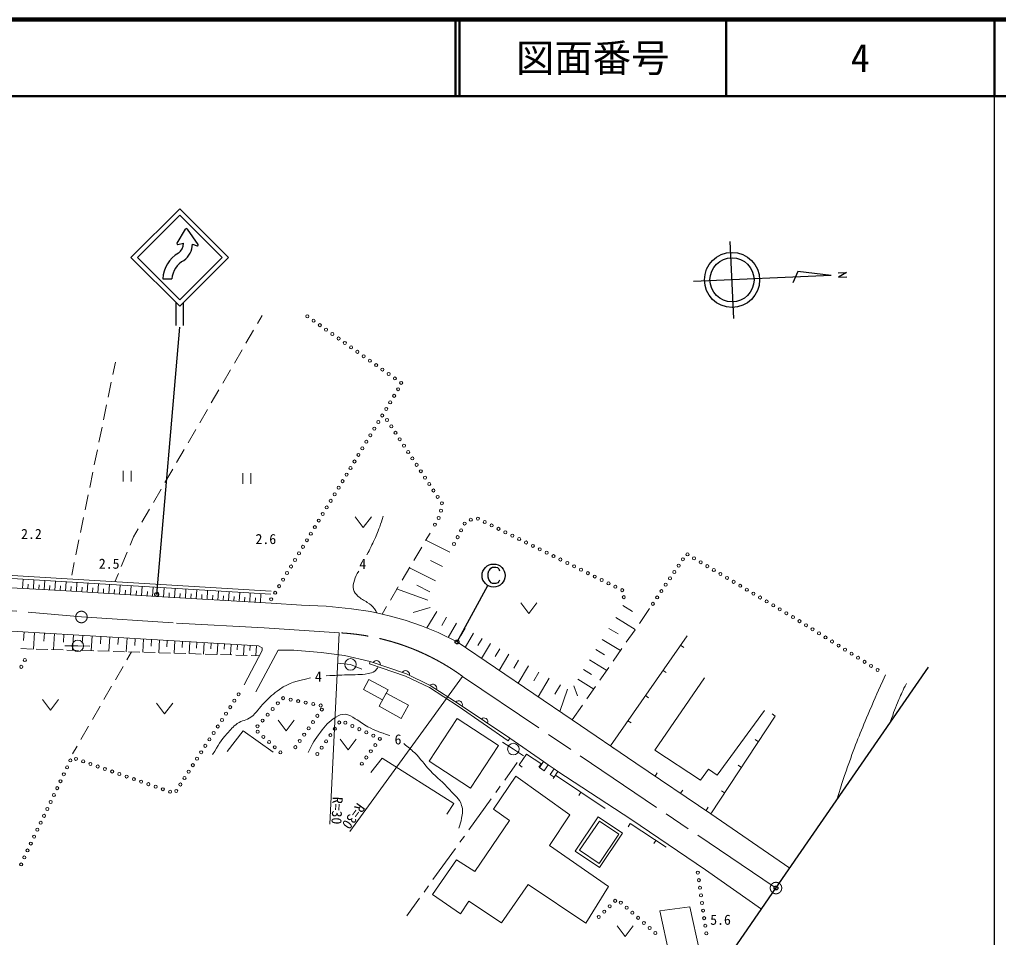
# Model space of a CAD drawing. Units: millimetres, scale not verified. Extents: x 40000 to 680000, y 20000 to 380000.
# Drawn here: x 451916 to 579500, y 260318 to 380000 of the extents above; entities that cross this region are included whole.
import ezdxf
from ezdxf.enums import TextEntityAlignment as Align

# ---------------------------------------------------------------- set-up
doc = ezdxf.new("R2010")
doc.units = ezdxf.units.MM
doc.header["$LTSCALE"] = 1000
doc.header["$PDMODE"] = 32
doc.header["$PDSIZE"] = 500
doc.linetypes.add('CHAIN', pattern=[18.5, 12, -1.5, 3.5, -1.5])
for name, color, linetype, lineweight in [('M-BMK', 2, 'CHAIN', 13), ('M-BMK-OTRS', 5, 'Continuous', 25), ('M-BMK-SRVR', 3, 'Continuous', 25), ('M-STR-HTXT', 7, 'Continuous', 13), ('M-STR-STRC', 7, 'Continuous', 25), ('M-TTL', 2, 'Continuous', 140), ('M-TTL-BAND', 7, 'Continuous', 25), ('M-TTL-LINE', 7, 'Continuous', 50), ('M-WORK', 1, 'Continuous', 13)]:
    doc.layers.add(name, color=color, linetype=linetype, lineweight=lineweight)
doc.layers.add('M-OTRS', color=6, linetype='Continuous')
doc.layers.add('M-TTL-TXT', color=7, linetype='Continuous')
doc.styles.add('ＭＳ ゴシック', font='')
doc.styles.get('ＭＳ ゴシック').set_extended_font_data('MS Gothic')

msp = doc.modelspace()

# ---------------------------------------------------------------- linework, layer by layer
at = {"layer": 'M-BMK'}
for p, q in [((397755, 307569), (459977, 302100)), ((509668, 294352), (550506, 266756))]:
    msp.add_line(p, q, dxfattribs=at)
msp.add_lwpolyline([(459977, 302100), (472389, 301314), (483811, 300681), (493560, 300041)], dxfattribs=at)
for centre in [(459977, 302100), (550506, 266756)]:
    msp.add_circle(centre, 750, dxfattribs=at)
msp.add_arc((492037, 270080), 30000, 54.00589, 87.0898, dxfattribs=at)
at = {"layer": 'M-BMK-OTRS'}
for p, q in [((550506, 266756), (570372, 295571)), ((530639, 237940), (550506, 266756))]:
    msp.add_line(p, q, dxfattribs=at)
at = {"layer": 'M-BMK-SRVR'}
for p, q in [((544996, 341033), (544556, 351079)), ((553355, 347151), (552700, 345684)), ((557692, 346621), (553355, 347151)), ((557692, 346621), (539753, 345836)), ((558612, 346975), (559719, 347024)), ((559719, 347024), (558634, 346401)), ((558634, 346401), (559745, 346455))]:
    msp.add_line(p, q, dxfattribs=at)
for radius in [3591, 2873]:
    msp.add_circle((544776, 346056), radius, dxfattribs=at)
at = {"layer": 'M-OTRS'}
msp.add_point((550506, 266756), dxfattribs=at)
at = {"layer": 'M-STR-HTXT'}
for p, q in [((493560, 300041), (492334, 275071)), ((509668, 294352), (494979, 274122))]:
    msp.add_line(p, q, dxfattribs=at)
at = {"layer": 'M-STR-STRC'}
for p, q in [((472440, 350848), (473541, 352669)), ((475184, 350687), (473782, 352677)), ((472563, 350676), (473265, 350826)), ((474457, 350728), (475051, 350512)), ((470592, 346176), (471775, 346176)), ((472301, 343115), (472301, 340115)), ((473301, 340115), (473301, 343115)), ((469787, 305026), (472807, 339913)), ((513004, 307794), (513081, 308122)), ((513004, 307298), (513004, 307794)), ((513081, 308122), (513162, 308223)), ((513162, 308223), (513334, 308456)), ((513334, 308456), (513567, 308614)), ((513567, 308614), (513985, 308618)), ((513985, 308618), (514228, 308540)), ((514228, 308540), (514394, 308375)), ((514394, 308375), (514481, 308122)), ((513075, 306981), (513004, 307298)), ((513243, 306728), (513075, 306981)), ((513402, 306566), (513243, 306728)), ((513577, 306482), (513402, 306566)), ((513989, 306482), (513577, 306482)), ((514232, 306560), (513989, 306482)), ((514397, 306732), (514232, 306560)), ((514471, 306883), (514397, 306732)), ((508934, 298845), (512967, 306198))]:
    msp.add_line(p, q, dxfattribs=at)
for points in [[(472801, 342615), (479165, 348979), (472801, 355343), (466437, 348979)], [(472801, 343463), (478316, 348979), (472801, 354494), (467285, 348979)]]:
    msp.add_lwpolyline(points, close=True, dxfattribs=at)
for centre, radius in [((513697, 307508), 1500), ((513697, 307508), 1500), ((469787, 305026), 250), ((508934, 298845), 250)]:
    msp.add_circle(centre, radius, dxfattribs=at)
for centre, radius, start, end in [((473664, 352594), 144, 35.16644, 148.8407), ((472539, 350788), 115, 148.8407, 282.09476), ((471746, 350782), 1519, 306.05144, 1.66465), ((471746, 350782), 2711, 306.05144, 358.86619), ((475090, 350621), 115, 250.01689, 35.16644), ((474682, 346006), 4093, 119.91598, 177.61533), ((474682, 346006), 2912, 117.14618, 176.64752)]:
    msp.add_arc(centre, radius, start, end, dxfattribs=at)
at = {"layer": 'M-TTL'}
msp.add_line((680000, 380000), (40000, 380000), dxfattribs=at)
at = {"layer": 'M-TTL-BAND'}
msp.add_line((579000, 20000), (579000, 370000), dxfattribs=at)
at = {"layer": 'M-TTL-LINE'}
for p, q in [((508747, 380000), (508747, 370000)), ((509247, 380000), (509247, 370000)), ((543997, 380000), (543997, 370000)), ((579000, 380000), (579000, 370000)), ((40000, 370000), (680000, 370000))]:
    msp.add_line(p, q, dxfattribs=at)
at = {"layer": 'M-WORK'}
for p, q in [((482927, 340385), (483531, 341424)), ((481420, 337791), (482424, 339520)), ((479913, 335197), (480917, 336926)), ((464064, 333700), (464401, 335347)), ((478406, 332603), (479410, 334332)), ((463462, 330761), (463863, 332721)), ((476898, 330009), (477903, 331738)), ((462860, 327822), (463261, 329782)), ((475391, 327415), (476396, 329144)), ((462258, 324883), (462659, 326843)), ((473884, 324821), (474889, 326550)), ((461656, 321944), (462057, 323904)), ((472377, 322227), (473382, 323956)), ((461054, 319005), (461455, 320965)), ((465421, 321170), (465421, 319770)), ((466471, 319770), (466471, 321170)), ((470870, 319633), (471875, 321362)), ((481015, 320854), (481015, 319454)), ((482065, 319454), (482065, 320854)), ((460452, 316066), (460853, 318026)), ((469363, 317039), (470368, 318768)), ((467856, 314445), (468861, 316174)), ((495666, 315181), (496716, 313781)), ((496716, 313781), (497766, 315181)), ((459850, 313127), (460251, 315087)), ((466749, 312540), (467354, 313580)), ((504838, 312059), (505418, 313039)), ((459248, 310188), (459650, 312148)), ((466309, 311468), (466749, 312540)), ((508001, 310552), (504879, 312127)), ((465169, 308693), (465929, 310543)), ((503312, 309476), (504330, 311198)), ((458710, 307562), (459048, 309209)), ((507056, 308679), (505495, 309466)), ((464348, 306695), (464789, 307768)), ((501785, 306894), (502803, 308615)), ((506111, 306805), (502739, 308507)), ((452299, 305828), (452363, 307020)), ((453009, 305789), (453041, 306381)), ((453718, 305751), (453782, 306934)), ((454422, 305713), (454454, 306300)), ((455127, 305675), (455190, 306848)), ((455825, 305637), (455857, 306219)), ((456524, 305599), (456587, 306764)), ((457917, 305518), (457991, 306679)), ((459315, 305429), (459389, 306594)), ((460719, 305340), (460793, 306509)), ((462127, 305250), (462202, 306424)), ((463541, 305160), (463616, 306338)), ((464960, 305070), (465035, 306252)), ((505402, 305402), (503716, 306253)), ((457221, 305562), (457252, 306142)), ((458616, 305474), (458653, 306056)), ((460017, 305384), (460054, 305969)), ((461423, 305295), (461460, 305882)), ((462834, 305205), (462872, 305794)), ((464251, 305115), (464288, 305706)), ((465672, 305024), (465710, 305618)), ((466384, 304979), (466460, 306166)), ((467099, 304934), (467137, 305529)), ((467814, 304888), (467890, 306079)), ((468532, 304842), (468570, 305440)), ((469249, 304797), (469325, 305993)), ((469966, 304752), (470000, 305349)), ((470683, 304711), (470751, 305906)), ((471397, 304671), (471431, 305266)), ((472111, 304630), (472178, 305820)), ((472821, 304590), (472855, 305182)), ((473532, 304550), (473599, 305734)), ((474239, 304509), (474272, 305099)), ((474946, 304469), (475013, 305648)), ((475651, 304429), (475684, 305016)), ((476355, 304389), (476421, 305563)), ((477056, 304349), (477089, 304934)), ((477757, 304310), (477823, 305478)), ((479153, 304230), (479219, 305394)), ((480542, 304151), (480608, 305309)), ((481925, 304073), (481991, 305226)), ((483302, 303995), (483368, 305142)), ((500258, 304311), (501276, 306033)), ((505123, 304287), (501028, 305789)), ((478455, 304270), (478488, 304852)), ((479847, 304191), (479880, 304770)), ((481234, 304112), (481266, 304689)), ((482614, 304034), (482646, 304608)), ((517236, 303940), (518286, 302540)), ((518286, 302540), (519336, 303940)), ((499170, 302470), (499749, 303450)), ((505424, 303345), (503223, 302692)), ((506284, 302834), (505004, 300680)), ((530552, 303580), (531826, 302798)), ((532705, 301267), (534039, 303187)), ((507576, 302066), (506936, 300989)), ((508868, 301298), (507765, 299441)), ((529613, 302051), (532162, 300486)), ((452510, 300164), (452443, 299044)), ((453854, 300084), (453726, 297924)), ((455151, 300007), (455086, 298927)), ((456447, 299930), (456323, 297847)), ((457697, 299855), (457635, 298814)), ((509982, 300636), (509431, 299708)), ((511096, 299974), (509997, 298125)), ((528733, 300619), (529926, 299886)), ((530993, 298804), (532134, 300446)), ((458946, 299780), (458827, 297772)), ((460151, 299709), (460091, 298705)), ((461356, 299637), (461241, 297701)), ((462518, 299567), (462460, 298599)), ((463680, 299498), (463568, 297632)), ((464800, 299431), (464744, 298498)), ((465920, 299365), (465812, 297565)), ((466999, 299300), (466946, 298400)), ((468079, 299236), (467976, 297501)), ((469120, 299174), (469068, 298306)), ((470161, 299112), (470061, 297439)), ((471165, 299052), (471115, 298215)), ((472169, 298992), (472072, 297379)), ((473136, 298934), (473088, 298128)), ((474104, 298876), (474011, 297322)), ((475037, 298821), (474991, 298043)), ((475970, 298765), (475881, 297266)), ((476869, 298712), (476825, 297962)), ((477769, 298658), (477683, 297213)), ((478636, 298606), (478593, 297884)), ((479503, 298554), (479420, 297161)), ((512205, 299315), (511656, 298390)), ((513314, 298656), (512138, 296675)), ((527854, 299187), (530240, 297721)), ((528926, 285291), (538912, 299634)), ((452098, 297972), (453598, 297927)), ((454097, 297913), (455597, 297868)), ((456096, 297853), (457596, 297809)), ((459502, 298332), (457798, 298332)), ((458096, 297794), (459595, 297749)), ((459502, 298332), (461066, 298316)), ((460095, 297735), (461594, 297690)), ((462094, 297675), (463593, 297631)), ((464093, 297616), (465592, 297571)), ((465900, 296526), (466487, 297545)), ((466092, 297557), (467591, 297512)), ((468091, 297497), (469590, 297453)), ((470090, 297438), (471590, 297393)), ((472089, 297379), (473589, 297334)), ((474088, 297319), (475588, 297275)), ((480339, 298505), (480298, 297808)), ((481176, 298455), (481095, 297111)), ((481982, 298407), (481942, 297735)), ((482788, 298359), (482710, 297063)), ((514502, 297949), (513914, 296959)), ((527030, 297846), (528147, 297160)), ((529281, 296340), (530422, 297983)), ((538068, 298422), (538478, 298136)), ((476088, 297260), (477587, 297215)), ((478087, 297201), (479586, 297156)), ((480086, 297141), (481585, 297097)), ((482085, 297082), (483183, 297049)), ((495046, 295918), (493365, 296075)), ((515691, 297243), (514430, 295122)), ((516963, 296487), (516333, 295427)), ((526206, 296505), (528441, 295133)), ((464402, 293926), (465401, 295659)), ((495046, 295918), (496547, 295285)), ((518236, 295731), (516886, 293459)), ((519599, 294921), (518924, 293785)), ((525435, 295250), (526482, 294607)), ((527568, 293877), (528710, 295519)), ((535783, 295139), (536193, 294853)), ((497456, 293959), (496748, 292665)), ((499939, 292600), (497456, 293959)), ((520962, 294110), (519516, 291677)), ((524664, 293994), (526757, 292709)), ((462905, 291327), (463903, 293060)), ((496748, 292665), (499231, 291306)), ((499708, 292179), (498770, 290462)), ((499231, 291306), (499939, 292600)), ((502600, 290600), (499708, 292179)), ((522423, 293243), (521700, 292026)), ((523352, 292690), (522334, 289768)), ((524141, 293142), (524653, 291809)), ((525856, 291413), (526998, 293056)), ((454892, 291359), (455942, 289959)), ((455942, 289959), (456992, 291359)), ((533497, 291856), (533908, 291571)), ((461407, 288727), (462406, 290460)), ((469774, 290884), (470824, 289484)), ((470824, 289484), (471874, 290884)), ((498770, 290462), (501663, 288882)), ((501663, 288882), (502600, 290600)), ((523951, 288672), (525286, 290592)), ((485606, 288667), (486656, 287267)), ((486656, 287267), (487706, 288667)), ((508958, 288881), (505308, 283300)), ((514337, 285363), (508958, 288881)), ((531212, 288573), (531622, 288288)), ((550413, 289178), (549996, 289453)), ((459910, 286127), (460908, 287861)), ((493696, 286191), (494746, 284791)), ((494746, 284791), (495796, 286191)), ((516280, 284877), (514872, 285799)), ((520225, 283249), (515825, 286283)), ((548213, 285838), (547796, 286113)), ((458824, 284242), (459411, 285261)), ((510687, 279782), (514337, 285363)), ((516280, 284877), (517577, 283986)), ((528926, 285291), (529337, 285005)), ((505308, 283300), (510687, 279782)), ((519688, 282483), (520225, 283249)), ((520225, 283249), (520830, 282825)), ((515148, 280843), (516792, 283125)), ((517017, 282816), (517426, 282529)), ((519887, 282953), (519605, 282540)), ((520293, 282059), (519688, 282483)), ((520830, 282825), (520293, 282059)), ((521580, 282321), (520830, 282825)), ((521065, 281573), (521580, 282321)), ((522094, 281966), (521579, 281219)), ((521580, 282321), (522094, 281966)), ((546013, 282497), (545595, 282772)), ((521579, 281219), (521065, 281573)), ((521753, 281471), (521475, 281056)), ((521753, 281471), (528236, 277133)), ((534760, 281344), (535039, 281759)), ((513980, 279220), (514564, 280031)), ((538079, 279112), (538358, 279527)), ((543813, 279157), (543395, 279432)), ((510474, 274351), (513395, 278408)), ((525077, 279246), (524799, 278831)), ((541399, 276880), (541678, 277295)), ((524338, 271553), (527340, 276036)), ((527340, 276036), (530520, 273906)), ((552307, 269368), (542032, 276454)), ((524899, 271688), (527485, 275493)), ((527485, 275493), (530026, 273766)), ((531521, 275167), (531246, 274750)), ((531521, 275167), (536201, 272082)), ((509305, 272728), (509889, 273539)), ((530026, 273766), (527440, 269961)), ((530520, 273906), (527518, 269423)), ((505799, 267859), (508721, 271916)), ((534861, 272966), (534585, 272548)), ((527518, 269423), (524338, 271553)), ((527440, 269961), (524899, 271688)), ((504630, 266236), (505214, 267047)), ((502402, 263142), (504046, 265424)), ((505748, 265922), (509379, 263407)), ((539283, 264293), (535356, 263769)), ((540555, 258565), (539283, 264293)), ((535356, 263769), (536638, 257968)), ((529809, 261828), (530859, 260428)), ((530859, 260428), (531909, 261828))]:
    msp.add_line(p, q, dxfattribs=at)
for points in [[(484684, 305063), (429322, 308415), (406978, 309932), (404320, 310338), (401974, 311323), (400442, 312183), (399222, 313215), (398112, 314529), (397346, 315795), (396799, 317312), (396548, 318594), (396502, 320111), (396564, 321502), (396971, 322878), (397596, 324223), (398503, 325787)], [(484708, 305462), (429348, 308814), (407022, 310329), (404429, 310726), (402150, 311683), (400671, 312513), (399506, 313499), (398438, 314763), (397709, 315968), (397185, 317419), (396947, 318639), (396902, 320108), (396962, 321436), (397346, 322737), (397951, 324038), (398849, 325586)], [(508934, 298845), (506487, 300093), (504314, 300953), (502187, 301672), (500264, 302188), (499170, 302470), (497661, 302814), (495198, 303165), (491867, 303517), (488678, 303634), (484690, 303916), (469820, 304760), (457296, 305558), (436890, 306660), (427837, 307012), (417494, 308161), (413084, 309428)], [(431128, 262633), (429091, 300039), (430311, 301103), (431796, 301400), (483054, 298343), (483554, 298093), (483539, 297733), (481209, 293249)], [(532236, 283041), (523951, 288672), (508934, 298845)], [(482706, 292322), (485615, 297763), (487655, 297787), (491220, 297482), (494246, 297083), (497618, 296299)], [(497618, 296299), (497505, 295988), (502237, 294382), (505333, 292913), (509065, 290473), (515597, 285974), (515825, 286283)], [(515825, 286283), (509199, 290751), (505447, 293167), (502327, 294691), (497618, 296299)], [(541187, 294146), (534698, 284756), (540655, 280831), (541703, 282270), (542845, 281457), (549021, 289900)], [(550413, 289178), (542032, 276454), (532236, 283041)], [(478989, 284559), (481043, 287249), (484973, 284486)], [(497710, 281809), (499187, 283708), (508499, 277798), (507584, 276391)], [(517017, 282816), (518009, 284231), (519975, 282893)], [(522094, 281966), (531589, 275728), (541322, 269114), (548619, 264019)], [(505748, 265922), (508879, 270443), (511271, 268926), (515759, 275572), (513695, 277057), (516587, 281341), (523624, 276291), (520981, 272304), (528690, 266940), (525719, 262187), (518198, 267206), (514711, 262218), (510474, 265048), (509379, 263407)]]:
    msp.add_lwpolyline(points, dxfattribs=at)
for centre, radius in [((489418, 341308), 200), ((490234, 340729), 200), ((491050, 340151), 200), ((491865, 339572), 200), ((492681, 338993), 200), ((493496, 338415), 200), ((494312, 337836), 200), ((495127, 337257), 200), ((495943, 336679), 200), ((496759, 336100), 200), ((497574, 335522), 200), ((498390, 334943), 200), ((499205, 334364), 200), ((500021, 333786), 200), ((500836, 333207), 200), ((501253, 331797), 200), ((501652, 332628), 200), ((500736, 330941), 200), ((499702, 329229), 200), ((500219, 330085), 200), ((499185, 328373), 200), ((499817, 327789), 200), ((498152, 326661), 200), ((498668, 327517), 200), ((500366, 326954), 200), ((497635, 325804), 200), ((500916, 326118), 200), ((501465, 325283), 200), ((496601, 324092), 200), ((497118, 324948), 200), ((502015, 324447), 200), ((496084, 323236), 200), ((502564, 323612), 200), ((503113, 322776), 200), ((495050, 321524), 200), ((495567, 322380), 200), ((503663, 321940), 200), ((494533, 320668), 200), ((504212, 321105), 200), ((504762, 320269), 200), ((493499, 318956), 200), ((494016, 319812), 200), ((505311, 319434), 200), ((492982, 318100), 200), ((505860, 318598), 200), ((506410, 317763), 200), ((491949, 316388), 200), ((492465, 317244), 200), ((506959, 316927), 200), ((491432, 315532), 200), ((506547, 315011), 200), ((506835, 315955), 200), ((490398, 313820), 200), ((490915, 314676), 200), ((506050, 314143), 200), ((509929, 314283), 200), ((510737, 314790), 200), ((511654, 314926), 200), ((512550, 314482), 200), ((513446, 314038), 200), ((489881, 312964), 200), ((509006, 312509), 200), ((509467, 313396), 200), ((514342, 313594), 200), ((515238, 313149), 200), ((516134, 312705), 200), ((488847, 311252), 200), ((489364, 312108), 200), ((508544, 311622), 200), ((517030, 312261), 200), ((517926, 311817), 200), ((518821, 311372), 200), ((488330, 310396), 200), ((519717, 310928), 200), ((520613, 310484), 200), ((521509, 310040), 200), ((538973, 310265), 200), ((487296, 308684), 200), ((487813, 309540), 200), ((522405, 309596), 200), ((523301, 309151), 200), ((524197, 308707), 200), ((537813, 308794), 200), ((538372, 309623), 200), ((539832, 309753), 200), ((540692, 309242), 200), ((541551, 308731), 200), ((486779, 307828), 200), ((525093, 308263), 200), ((525989, 307819), 200), ((526885, 307374), 200), ((537255, 307965), 200), ((542410, 308219), 200), ((543270, 307708), 200), ((485746, 306116), 200), ((486263, 306972), 200), ((527781, 306930), 200), ((528677, 306486), 200), ((529572, 306042), 200), ((536137, 306306), 200), ((536696, 307135), 200), ((544129, 307197), 200), ((544989, 306686), 200), ((545848, 306174), 200), ((485229, 305260), 200), ((530468, 305598), 200), ((535578, 305476), 200), ((546707, 305663), 200), ((547567, 305152), 200), ((484712, 304404), 200), ((530668, 304686), 200), ((534461, 303818), 200), ((535020, 304647), 200), ((548426, 304640), 200), ((549286, 304129), 200), ((550145, 303618), 200), ((551004, 303106), 200), ((551864, 302595), 200), ((552723, 302084), 200), ((553573, 301556), 200), ((554420, 301026), 200), ((555268, 300496), 200), ((556116, 299965), 200), ((459502, 298332), 750), ((556964, 299435), 200), ((557812, 298905), 200), ((558660, 298375), 200), ((559508, 297844), 200), ((560355, 297314), 200), ((452602, 296488), 200), ((495046, 295918), 750), ((561203, 296784), 200), ((562051, 296254), 200), ((452142, 295600), 200), ((562899, 295724), 200), ((563747, 295193), 200), ((480456, 292026), 200), ((479914, 291186), 200), ((485573, 290846), 200), ((486263, 291516), 200), ((487245, 291325), 200), ((488226, 291135), 200), ((489208, 290944), 200), ((490190, 290754), 200), ((478831, 289504), 200), ((479372, 290345), 200), ((484911, 290097), 200), ((491171, 290564), 200), ((491309, 290033), 200), ((478289, 288664), 200), ((483586, 288599), 200), ((484248, 289348), 200), ((490160, 288397), 200), ((490734, 289215), 200), ((493578, 288345), 200), ((494381, 288311), 200), ((477206, 286983), 200), ((477747, 287823), 200), ((482923, 287850), 200), ((482959, 287138), 200), ((489585, 287578), 200), ((493008, 287523), 200), ((495289, 287893), 200), ((496197, 287474), 200), ((497105, 287055), 200), ((476664, 286142), 200), ((483698, 286464), 200), ((484437, 285790), 200), ((488435, 285942), 200), ((489010, 286760), 200), ((491867, 285880), 200), ((492437, 286702), 200), ((498014, 286636), 200), ((498873, 286205), 200), ((475581, 284461), 200), ((476123, 285301), 200), ((485176, 285117), 200), ((485915, 284443), 200), ((487860, 285124), 200), ((491297, 285059), 200), ((497698, 284586), 200), ((498285, 285395), 200), ((516280, 284877), 750), ((458541, 283394), 200), ((459262, 283599), 200), ((460206, 283270), 200), ((475039, 283620), 200), ((490727, 284238), 200), ((497111, 283777), 200), ((458111, 282492), 200), ((461150, 282940), 200), ((462094, 282610), 200), ((463038, 282281), 200), ((463982, 281951), 200), ((473956, 281939), 200), ((474498, 282779), 200), ((496523, 282967), 200), ((457251, 280686), 200), ((457681, 281589), 200), ((464927, 281622), 200), ((465871, 281292), 200), ((466815, 280963), 200), ((467759, 280633), 200), ((473414, 281098), 200), ((456820, 279783), 200), ((468703, 280303), 200), ((469647, 279974), 200), ((470591, 279644), 200), ((471536, 279315), 200), ((472331, 279417), 200), ((472873, 280258), 200), ((455960, 277978), 200), ((456390, 278880), 200), ((455530, 277075), 200), ((455100, 276172), 200), ((454240, 274366), 200), ((454670, 275269), 200), ((453810, 273464), 200), ((452950, 271658), 200), ((453380, 272561), 200), ((452529, 270751), 200), ((452120, 269838), 200), ((540318, 268771), 200), ((540457, 267781), 200), ((540595, 266791), 200), ((540734, 265800), 200), ((528834, 264390), 200), ((529546, 265092), 200), ((530285, 264851), 200), ((531036, 264190), 200), ((540872, 264810), 200), ((527410, 262986), 200), ((528122, 263688), 200), ((531786, 263530), 200), ((532537, 262869), 200), ((541011, 263819), 200), ((541149, 262829), 200), ((533288, 262209), 200), ((534038, 261548), 200), ((541288, 261839), 200), ((534789, 260887), 200), ((541426, 260848), 200)]:
    msp.add_circle(centre, radius, dxfattribs=at)
for centre, start, end in [((498436, 295901), 353.83265, 148.47188), ((502221, 294609), 353.83265, 148.47188), ((505768, 292826), 339.90897, 134.54821), ((509131, 290661), 339.90897, 134.54821), ((512446, 288426), 338.68717, 133.3264)]:
    msp.add_arc(centre, 512, start, end, dxfattribs=at)
for points, knots in [([(497190, 310213), (497622, 311031), (497741, 311259), (498058, 311948), (498397, 312687), (498583, 313105), (498855, 313871), (499045, 314407), (499106, 314592), (499301, 315255)], [0, 0, 0, 0, 1, 1, 1, 2, 2, 2, 3, 3, 3, 3]), ([(498486, 302625), (498380, 302877), (498322, 302966), (498185, 303166), (497907, 303573), (497626, 303696), (497237, 304000), (496779, 304357), (496425, 304431), (496007, 304834), (495718, 305113), (495540, 305301), (495434, 305688), (495308, 306147), (495444, 306439), (495569, 306898), (495704, 307393), (495830, 307589), (496132, 308086)], [0, 0, 0, 0, 1, 1, 1, 2, 2, 2, 3, 3, 3, 4, 4, 4, 5, 5, 5, 6, 6, 6, 6]), ([(491879, 294440), (493210, 294490), (493552, 294502), (494623, 294557), (495686, 294612), (496300, 294512), (497344, 294722), (497699, 294793), (497933, 294819), (498212, 295050), (498423, 295225), (498505, 295343), (498646, 295601)], [0, 0, 0, 0, 1, 1, 1, 2, 2, 2, 3, 3, 3, 4, 4, 4, 4]), ([(477079, 284167), (477865, 285469), (478089, 285931), (478956, 286888), (479447, 287430), (479697, 287775), (480293, 288201), (480919, 288649), (481452, 288592), (482075, 289046), (482892, 289641), (483102, 290248), (483834, 290945), (484567, 291644), (484947, 292082), (485781, 292658), (487165, 293613), (487983, 293707), (489815, 294159)], [0, 0, 0, 0, 1, 1, 1, 2, 2, 2, 3, 3, 3, 4, 4, 4, 5, 5, 5, 6, 6, 6, 6]), ([(558443, 278268), (559177, 280657), (559393, 281307), (560074, 283231), (561007, 285865), (561624, 287306), (562712, 289880), (563489, 291717), (563749, 292314), (564764, 294557)], [0, 0, 0, 0, 1, 1, 1, 2, 2, 2, 3, 3, 3, 3]), ([(567497, 293433), (567003, 292441), (566872, 292158), (566512, 291322), (566024, 290190), (565896, 289786), (565405, 288367)], [0, 0, 0, 0, 1, 1, 1, 2, 2, 2, 2]), ([(489531, 284413), (490155, 285666), (490369, 286122), (491126, 287064), (491811, 287917), (492181, 288469), (493119, 289034), (493546, 289291), (493840, 289419), (494339, 289409), (494909, 289398), (495175, 289096), (495676, 288823), (496340, 288460), (496653, 288155), (497317, 287791), (498374, 287212), (498830, 287096), (500179, 286642)], [0, 0, 0, 0, 1, 1, 1, 2, 2, 2, 3, 3, 3, 4, 4, 4, 5, 5, 5, 6, 6, 6, 6]), ([(501985, 285586), (502655, 285070), (502850, 284896), (503369, 284413), (504263, 283583), (504595, 282955), (505433, 282068), (506393, 281050), (507067, 280611), (507989, 279558), (508644, 278811), (509270, 278498), (509537, 277541), (509712, 276915), (509645, 276518), (509537, 275876), (509450, 275359), (509381, 275147), (509162, 274586)], [0, 0, 0, 0, 1, 1, 1, 2, 2, 2, 3, 3, 3, 4, 4, 4, 5, 5, 5, 6, 6, 6, 6])]:
    msp.add_open_spline(points, degree=3, knots=knots, dxfattribs=at)

# ---------------------------------------------------------------- texts
at = {"layer": 'M-STR-HTXT', "style": 'ＭＳ ゴシック'}
for rotation, p in [(267.19, (493309, 276858)), (234.017, (495451, 276123))]:
    msp.add_text('R=30', height=1320, rotation=rotation, dxfattribs=at).set_placement(p, align=Align.MIDDLE_CENTER)
at = {"layer": 'M-TTL-TXT', "style": 'ＭＳ ゴシック'}
for s, p in [('図面番号', (526622, 375000)), ('4', (561497, 375000))]:
    msp.add_text(s, height=3666, dxfattribs=at).set_placement(p, align=Align.MIDDLE_CENTER)
at = {"layer": 'M-WORK', "style": 'ＭＳ ゴシック'}
for s, p in [('2.2', (453460, 312931)), ('2.6', (484015, 312272)), ('2.5', (463592, 309053)), ('4', (496654, 309026)), ('4', (490855, 294331)), ('6', (501245, 286146)), ('5.6', (543281, 262627))]:
    msp.add_text(s, height=1320, dxfattribs=at).set_placement(p, align=Align.MIDDLE_CENTER)

doc.saveas('drawing.dxf')
